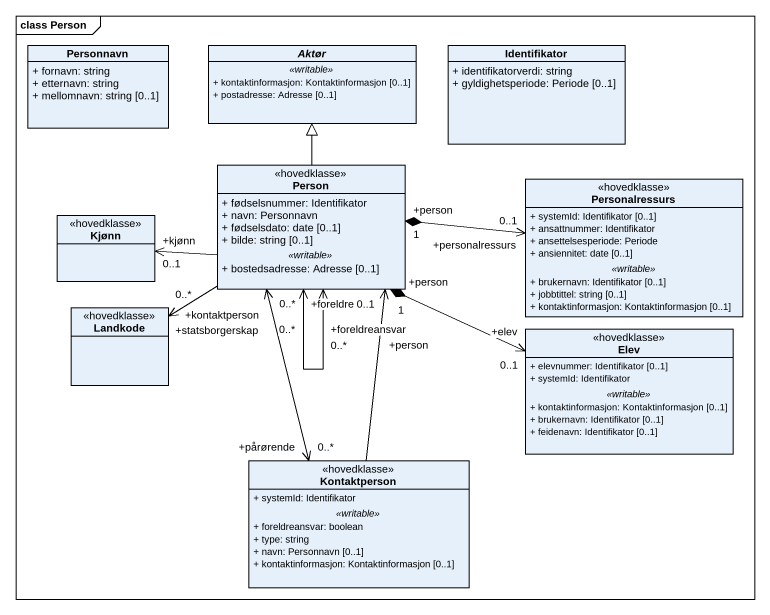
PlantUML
@startuml
mainframe class Person
hide circle
hide empty members
skinparam classAttributeIconSize 0
class Personnavn {
  + fornavn: string
  + etternavn: string
  + mellomnavn: string [0..1]
}
abstract class Aktør {
  .. <<writable>> ..
  + kontaktinformasjon: Kontaktinformasjon [0..1]
  + postadresse: Adresse [0..1]
}
class Identifikator {
  + identifikatorverdi: string
  + gyldighetsperiode: Periode [0..1]
}
class "Person" as Person_ <<hovedklasse>> {
  + fødselsnummer: Identifikator
  + navn: Personnavn
  + fødselsdato: date [0..1]
  + bilde: string [0..1]
  .. <<writable>> ..
  + bostedsadresse: Adresse [0..1]
}
class Personalressurs <<hovedklasse>> {
  + systemId: Identifikator [0..1]
  + ansattnummer: Identifikator
  + ansettelsesperiode: Periode
  + ansiennitet: date [0..1]
  .. <<writable>> ..
  + brukernavn: Identifikator [0..1]
  + jobbtittel: string [0..1]
  + kontaktinformasjon: Kontaktinformasjon [0..1]
}
class Kjønn <<hovedklasse>>
class Landkode <<hovedklasse>>
class Elev <<hovedklasse>> {
  + elevnummer: Identifikator [0..1]
  + systemId: Identifikator
  .. <<writable>> ..
  + kontaktinformasjon: Kontaktinformasjon [0..1]
  + brukernavn: Identifikator [0..1]
  + feidenavn: Identifikator [0..1]
}
class Kontaktperson <<hovedklasse>> {
  + systemId: Identifikator
  .. <<writable>> ..
  + foreldreansvar: boolean
  + type: string
  + navn: Personnavn [0..1]
  + kontaktinformasjon: Kontaktinformasjon [0..1]
}
Person_ -up-|> Aktør
Person_ "+foreldre\n0..*" <--> "+foreldreansvar\n0..*" Person_
Person_ "+person\n1" *-right-> "+personalressurs\n0..1" Personalressurs
Person_ -left-> "+kjønn\n0..1" Kjønn
Person_ --> "+statsborgerskap\n0..*" Landkode
Elev "+elev\n0..1" <-left-* "+person\n1" Person_
Kontaktperson "+pårørende\n0..*" <-up-> "+kontaktperson\n0..*" Person_
Kontaktperson -up-> "+person\n0..1" Person_
@enduml
